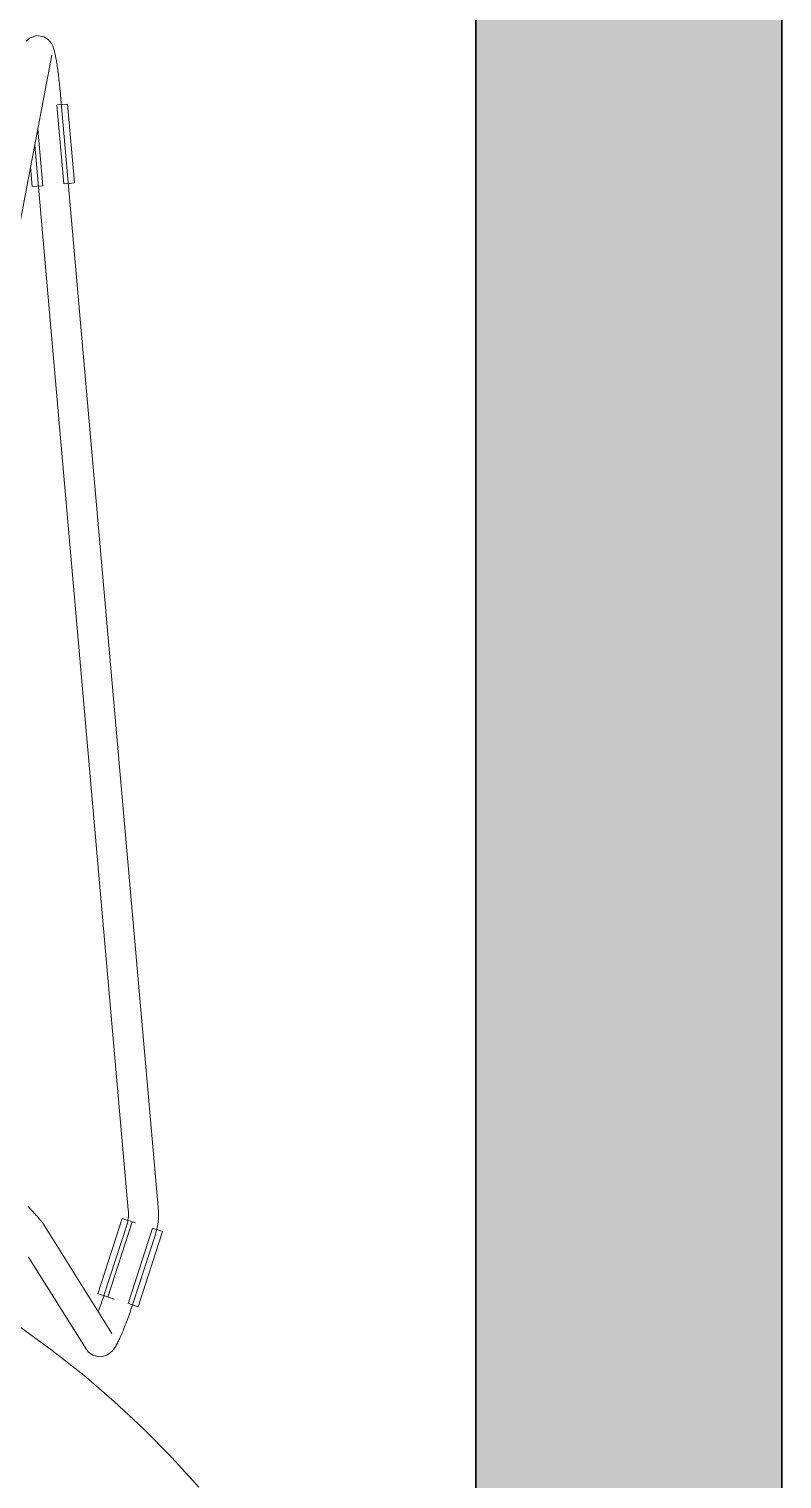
# Model space of a CAD drawing. Header units: millimetres. Extents: x 79795 to 317870, y -36033 to 97293.
# Drawn here: x 167324 to 167624, y 32037 to 32615 of the extents above; entities that cross this region are included whole.
import ezdxf

# ---------------------------------------------------------------- set-up
doc = ezdxf.new("R2010")
doc.units = ezdxf.units.MM
doc.header["$MEASUREMENT"] = 0
for name, color, linetype, lineweight in [('CSM-STL-XX-ZZ-M3-A-XXXX-00001_detached _19_04_21__rvt-1-Level 4$0$A-WALL-PATT', 7, 'CONTINUOUS', 9), ('CSM-STL-XX-ZZ-M3-A-XXXX-00001_detached _19_04_21__rvt-1-Level 4$0$I-WALL', 7, 'CONTINUOUS', 9), ('I-FURN', 8, 'CONTINUOUS', 9)]:
    doc.layers.add(name, color=color, linetype=linetype, lineweight=lineweight)

msp = doc.modelspace()

# ---------------------------------------------------------------- hatches: boundary and pattern name
at = {"layer": 'CSM-STL-XX-ZZ-M3-A-XXXX-00001_detached _19_04_21__rvt-1-Level 4$0$A-WALL-PATT'}
h = msp.add_hatch(color=256, dxfattribs=at)
h.paths.add_polyline_path([(167624.45, 28407.33), (167624.45, 33185.33), (167502.45, 33185.33), (167502.45, 28407.33), (167556.8, 28407.33)], flags=0)
h.paths.add_polyline_path([(167502.45, 34095.33), (167624.45, 34095.33), (167624.45, 34245.33), (167502.45, 34245.33)], flags=0)

# ---------------------------------------------------------------- linework, layer by layer
at = {"layer": 'CSM-STL-XX-ZZ-M3-A-XXXX-00001_detached _19_04_21__rvt-1-Level 4$0$I-WALL', "lineweight": 30}
for p, q in [((167502.45, 33185.33), (167502.45, 29859.33)), ((167624.45, 28529.33), (167624.45, 33185.33))]:
    msp.add_line(p, q, dxfattribs=at)
at = {"layer": 'I-FURN'}
for p, q in [((167324.9, 32611.54), (167323.33, 32610.22)), ((167324.9, 32611.54), (167327.65, 32612.37)), ((167327.65, 32612.37), (167330.42, 32611.89)), ((167330.42, 32611.89), (167332.07, 32610.85)), ((167332.07, 32610.85), (167332.93, 32609.94)), ((167332.93, 32609.94), (167333.4, 32609.24)), ((167333.4, 32609.24), (167333.71, 32608.68)), ((167333.71, 32608.68), (167333.92, 32608.2)), ((167314.74, 32505.25), (167333.56, 32604.55)), ((167333.92, 32608.2), (167334.09, 32607.77)), ((167334.09, 32607.77), (167334.23, 32607.37)), ((167334.23, 32607.37), (167334.36, 32606.97)), ((167334.36, 32606.97), (167334.47, 32606.58)), ((167334.47, 32606.58), (167334.58, 32606.18)), ((167334.58, 32606.18), (167334.68, 32605.76)), ((167334.68, 32605.76), (167334.79, 32605.33)), ((167334.79, 32605.33), (167334.88, 32604.89)), ((167334.88, 32604.89), (167334.98, 32604.43)), ((167334.98, 32604.43), (167335.08, 32603.95)), ((167335.08, 32603.95), (167335.17, 32603.46)), ((167335.17, 32603.46), (167335.27, 32602.94)), ((167335.27, 32602.94), (167335.36, 32602.41)), ((167335.36, 32602.41), (167335.45, 32601.86)), ((167335.45, 32601.86), (167335.54, 32601.29)), ((167335.54, 32601.29), (167335.64, 32600.71)), ((167335.64, 32600.71), (167335.73, 32600.1)), ((167335.73, 32600.1), (167335.82, 32599.48)), ((167335.82, 32599.48), (167335.91, 32598.85)), ((167335.91, 32598.85), (167336, 32598.2)), ((167336, 32598.2), (167336.08, 32597.54)), ((167336.08, 32597.54), (167336.17, 32596.86)), ((167336.17, 32596.86), (167336.26, 32596.17)), ((167336.26, 32596.17), (167336.34, 32595.47)), ((167336.34, 32595.47), (167336.42, 32594.77)), ((167336.42, 32594.77), (167336.51, 32594.05)), ((167336.51, 32594.05), (167336.58, 32593.32)), ((167336.58, 32593.32), (167336.66, 32592.59)), ((167336.66, 32592.59), (167336.74, 32591.85)), ((167336.74, 32591.85), (167336.81, 32591.1)), ((167336.81, 32591.1), (167336.89, 32590.36)), ((167336.89, 32590.36), (167336.96, 32589.61)), ((167336.96, 32589.61), (167337.02, 32588.85)), ((167337.02, 32588.85), (167337.04, 32588.7)), ((167375.98, 32145.37), (167337.04, 32588.7)), ((167335.62, 32584.72), (167338.38, 32553.31)), ((167335.74, 32584.73), (167337.81, 32584.91)), ((167337.81, 32584.91), (167339.85, 32585.09)), ((167339.85, 32585.09), (167342.61, 32553.68)), ((167329.93, 32552.56), (167327.96, 32575.04)), ((167326.75, 32568.67), (167364.03, 32144.32)), ((167325.01, 32560.09), (167325.7, 32552.19)), ((167327.74, 32552.37), (167325.7, 32552.19)), ((167329.81, 32552.55), (167327.74, 32552.37)), ((167340.57, 32553.5), (167338.5, 32553.32)), ((167342.61, 32553.68), (167340.57, 32553.5)), ((167324.58, 32145.18), (167324.18, 32145.62)), ((167324.98, 32144.76), (167324.58, 32145.18)), ((167325.36, 32144.34), (167324.98, 32144.76)), ((167325.73, 32143.94), (167325.36, 32144.34)), ((167326.08, 32143.55), (167325.73, 32143.94)), ((167326.42, 32143.17), (167326.08, 32143.55)), ((167326.75, 32142.81), (167326.42, 32143.17)), ((167327.07, 32142.46), (167326.75, 32142.81)), ((167327.37, 32142.12), (167327.07, 32142.46)), ((167327.66, 32141.8), (167327.37, 32142.12)), ((167327.93, 32141.49), (167327.66, 32141.8)), ((167328.19, 32141.2), (167327.93, 32141.49)), ((167328.43, 32140.92), (167328.19, 32141.2)), ((167328.66, 32140.65), (167328.43, 32140.92)), ((167328.88, 32140.4), (167328.66, 32140.65)), ((167329.08, 32140.16), (167328.88, 32140.4)), ((167361.54, 32140.91), (167351.86, 32110.9)), ((167361.54, 32140.91), (167363.5, 32140.28)), ((167363.99, 32141.02), (167363.9, 32140.36)), ((167364.05, 32141.68), (167363.99, 32141.02)), ((167364.03, 32144.32), (167364.08, 32143.66)), ((167364.09, 32142.34), (167364.05, 32141.68)), ((167364.08, 32143.66), (167364.1, 32143)), ((167364.1, 32143), (167364.09, 32142.34)), ((167375.91, 32139.63), (167376.02, 32140.77)), ((167375.99, 32145.33), (167375.99, 32145.38)), ((167376.07, 32144.19), (167375.99, 32145.33)), ((167376.02, 32140.77), (167376.08, 32141.91)), ((167376.1, 32143.05), (167376.07, 32144.19)), ((167376.08, 32141.91), (167376.1, 32143.05)), ((167329.27, 32139.93), (167329.08, 32140.16)), ((167329.45, 32139.7), (167329.27, 32139.93)), ((167329.62, 32139.48), (167329.45, 32139.7)), ((167329.79, 32139.25), (167329.62, 32139.48)), ((167329.98, 32139), (167329.79, 32139.25)), ((167330.19, 32138.67), (167329.98, 32139)), ((167357.5, 32095.09), (167330.19, 32138.67)), ((167363.29, 32137.77), (167354.57, 32110.95)), ((167355.9, 32109.6), (167365.59, 32139.6)), ((167363.3, 32137.79), (167363.29, 32137.77)), ((167363.49, 32138.42), (167363.3, 32137.79)), ((167363.65, 32139.06), (167363.49, 32138.42)), ((167363.5, 32140.28), (167365.47, 32139.64)), ((167363.79, 32139.71), (167363.65, 32139.06)), ((167363.9, 32140.36), (167363.79, 32139.71)), ((167373.66, 32137), (167363.97, 32106.99)), ((167365.68, 32139.57), (167366.85, 32139.19)), ((167377.7, 32135.69), (167368.01, 32105.68)), ((167373.77, 32136.96), (167375.75, 32136.32)), ((167374.7, 32134.06), (167375.03, 32135.15)), ((167375.03, 32135.15), (167375.32, 32136.26)), ((167375.32, 32136.26), (167375.56, 32137.37)), ((167375.56, 32137.37), (167375.76, 32138.5)), ((167375.75, 32136.32), (167377.7, 32135.69)), ((167375.76, 32138.5), (167375.91, 32139.63)), ((167365.99, 32107.24), (167374.7, 32134.06)), ((167324.3, 32125.48), (167347.33, 32088.72)), ((167353.81, 32110.27), (167351.86, 32110.9)), ((167352.6, 32105.23), (167352.84, 32105.88)), ((167352.84, 32105.88), (167353.07, 32106.54)), ((167353.07, 32106.54), (167353.31, 32107.2)), ((167353.31, 32107.2), (167353.54, 32107.87)), ((167353.54, 32107.87), (167353.78, 32108.55)), ((167353.78, 32108.55), (167354.01, 32109.24)), ((167355.78, 32109.63), (167353.81, 32110.27)), ((167354.01, 32109.24), (167354.24, 32109.93)), ((167354.24, 32109.93), (167354.47, 32110.62)), ((167354.47, 32110.62), (167354.57, 32110.95)), ((167356, 32109.56), (167358.48, 32108.76)), ((167366.06, 32106.32), (167364.09, 32106.95)), ((167365.35, 32105.31), (167365.59, 32106.05)), ((167365.59, 32106.05), (167365.84, 32106.78)), ((167365.84, 32106.78), (167365.99, 32107.24)), ((167368.01, 32105.68), (167366.06, 32106.32)), ((167352.13, 32103.97), (167352.37, 32104.6)), ((167352.37, 32104.6), (167352.6, 32105.23)), ((167363.32, 32099.64), (167363.58, 32100.31)), ((167363.58, 32100.31), (167363.83, 32101)), ((167363.83, 32101), (167364.09, 32101.7)), ((167364.09, 32101.7), (167364.34, 32102.41)), ((167364.34, 32102.41), (167364.6, 32103.12)), ((167364.6, 32103.12), (167364.85, 32103.85)), ((167364.85, 32103.85), (167365.1, 32104.58)), ((167365.1, 32104.58), (167365.35, 32105.31)), ((167333.76, 32088.33), (167320.84, 32097.77)), ((167360.85, 32093.63), (167361.09, 32094.16)), ((167361.09, 32094.16), (167361.33, 32094.71)), ((167361.33, 32094.71), (167361.57, 32095.27)), ((167361.57, 32095.27), (167361.82, 32095.85)), ((167361.82, 32095.85), (167362.06, 32096.44)), ((167362.06, 32096.44), (167362.31, 32097.05)), ((167362.31, 32097.05), (167362.56, 32097.68)), ((167362.56, 32097.68), (167362.82, 32098.32)), ((167362.82, 32098.32), (167363.07, 32098.97)), ((167363.07, 32098.97), (167363.32, 32099.64)), ((167348.22, 32087.59), (167347.33, 32088.72)), ((167357.54, 32088.03), (167357.91, 32088.46)), ((167357.91, 32088.46), (167358.22, 32088.86)), ((167358.22, 32088.86), (167358.5, 32089.25)), ((167358.5, 32089.25), (167358.76, 32089.64)), ((167358.76, 32089.64), (167359, 32090.03)), ((167359, 32090.03), (167359.23, 32090.43)), ((167359.23, 32090.43), (167359.47, 32090.84)), ((167359.47, 32090.84), (167359.69, 32091.26)), ((167359.69, 32091.26), (167359.92, 32091.7)), ((167359.92, 32091.7), (167360.15, 32092.16)), ((167360.15, 32092.16), (167360.38, 32092.63)), ((167360.38, 32092.63), (167360.62, 32093.12)), ((167360.62, 32093.12), (167360.85, 32093.63)), ((167346.3, 32078.38), (167333.76, 32088.33)), ((167348.22, 32087.59), (167349.95, 32086.37)), ((167349.95, 32086.37), (167352.18, 32085.78)), ((167352.18, 32085.78), (167354.16, 32085.96)), ((167354.16, 32085.96), (167355.54, 32086.48)), ((167355.54, 32086.48), (167356.45, 32087.04)), ((167356.45, 32087.04), (167357.08, 32087.56)), ((167357.08, 32087.56), (167357.54, 32088.03)), ((167358.42, 32067.95), (167346.3, 32078.38)), ((167370.12, 32057.03), (167358.42, 32067.95)), ((167381.37, 32045.66), (167370.12, 32057.03)), ((167392.16, 32033.84), (167381.37, 32045.66))]:
    msp.add_line(p, q, dxfattribs=at)

doc.saveas('drawing.dxf')
